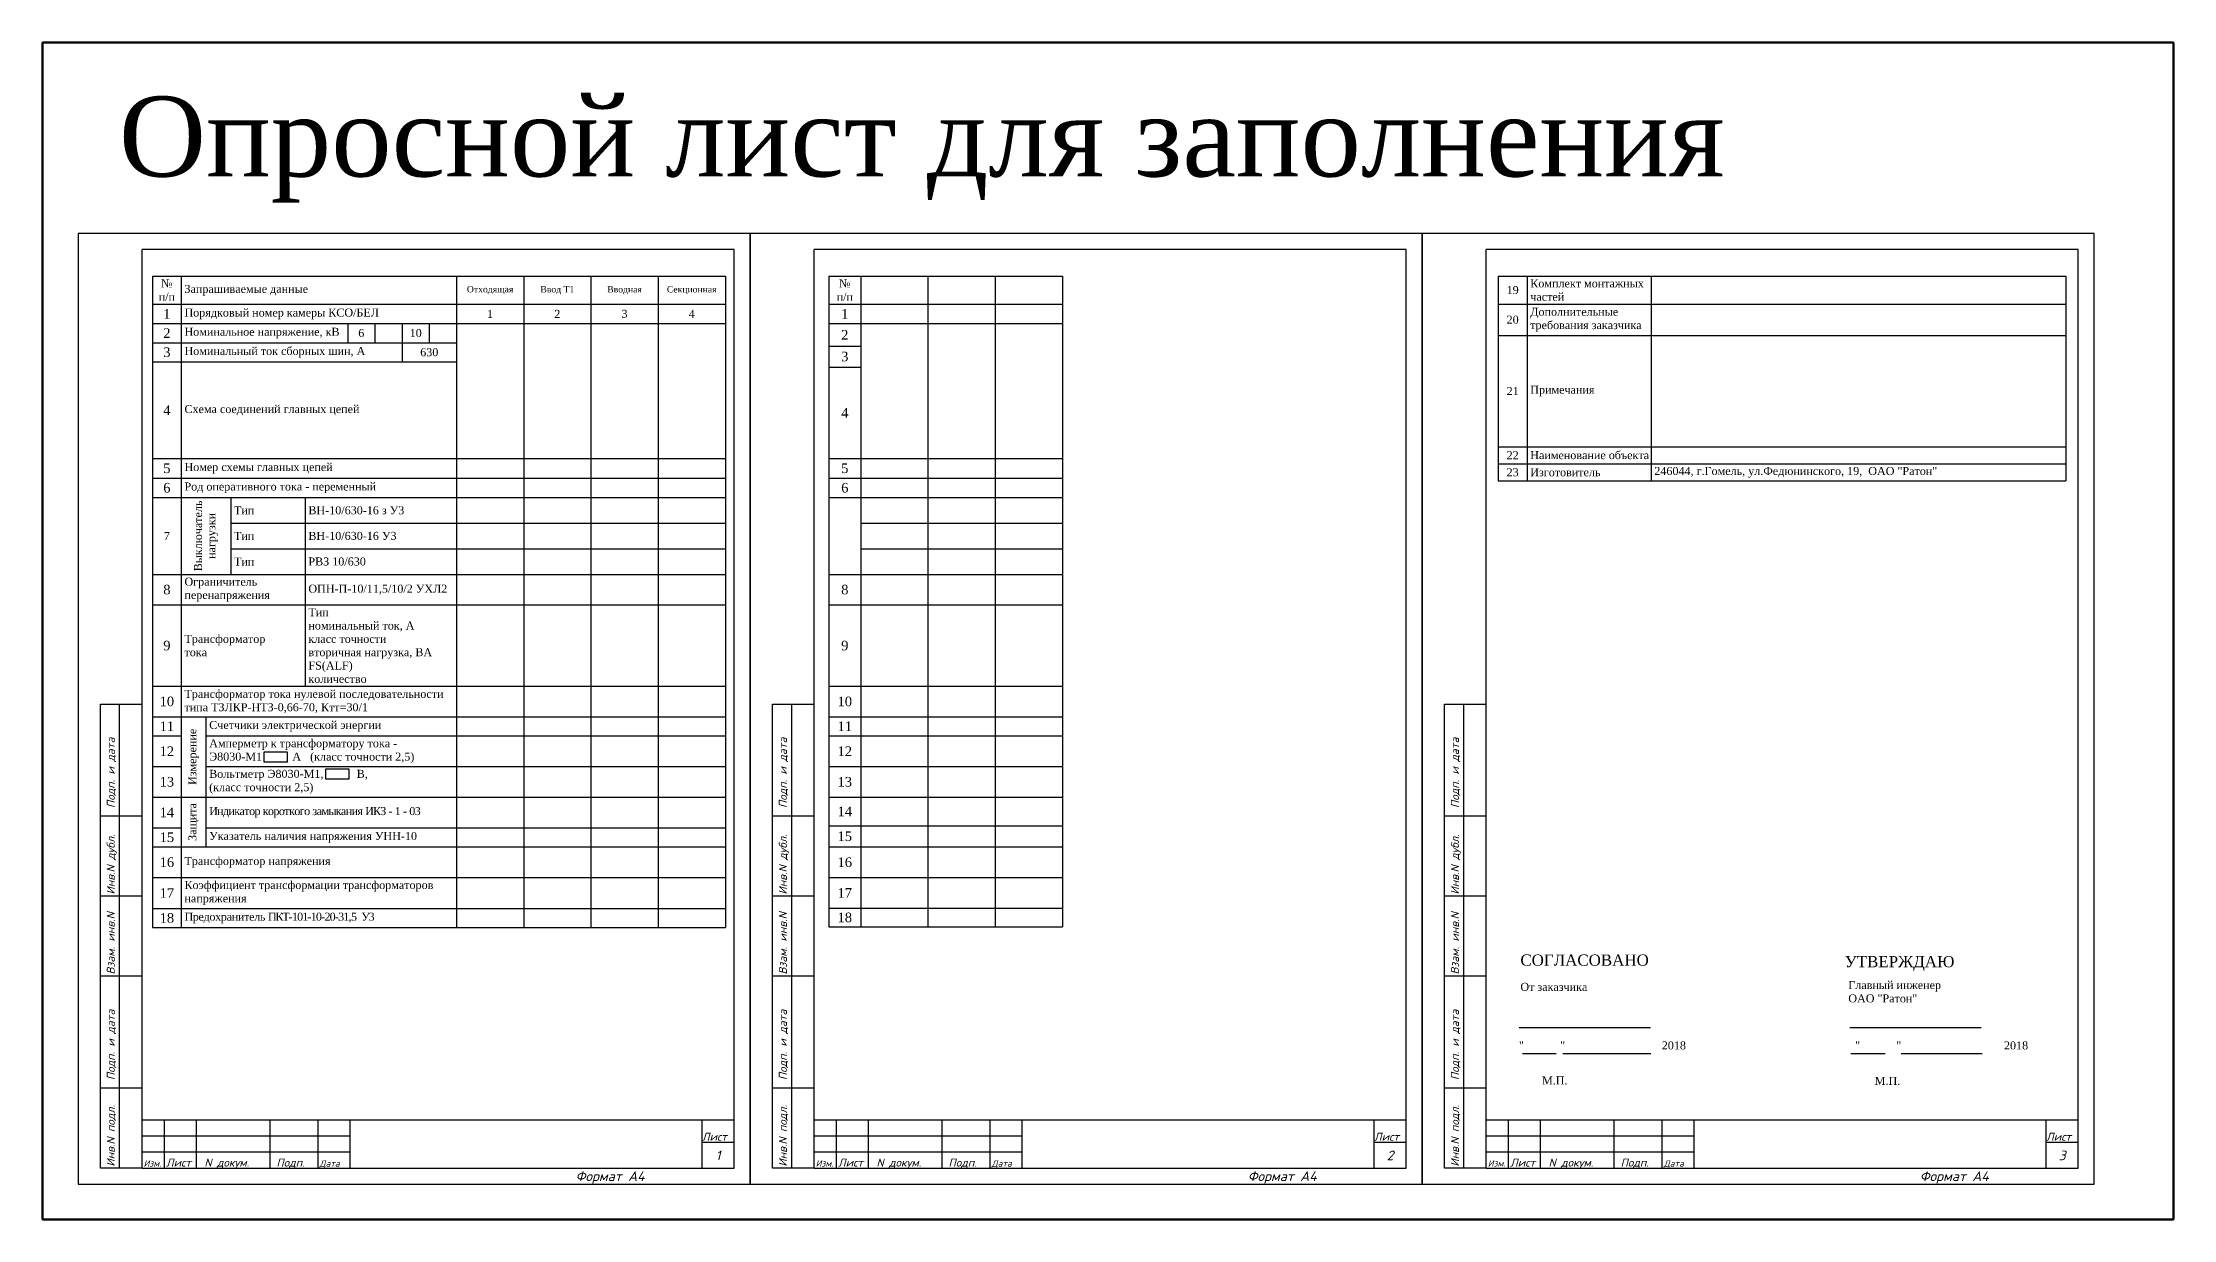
# Model space of a CAD drawing. Extents: x 1014 to 2374, y 1098 to 1466.
# Drawn here: x 1014 to 1680, y 1098 to 1466 of the extents above; entities that cross this region are included whole.
import ezdxf
from ezdxf.enums import TextEntityAlignment as Align

# ---------------------------------------------------------------- set-up
doc = ezdxf.new("R2010")
doc.units = 0
doc.header["$MEASUREMENT"] = 0
doc.layers.get('0').update_dxf_attribs({"linetype": 'CONTINUOUS'})
doc.layers.add('1', color=7, linetype='CONTINUOUS')
doc.styles.add('ESKD1', font='simplex.shx', dxfattribs={"oblique": 15, "height": 3})
doc.styles.add('SIM', font='simplex.shx')
doc.styles.get("Standard").update_dxf_attribs({"font": 'TIMES.TTF', "height": 2.5})
doc.styles.add('Бланк', font='TIMES.TTF', dxfattribs={"height": 2.5})
doc.styles.add('ОЛ', font='TIMES.TTF')

# ---------------------------------------------------------------- blocks, each defined once
blk = doc.blocks.new('*T23')
at = {"color": 0, "linetype": 'ByBlock', "lineweight": -2, "transparency": 16777216}
for p, q in [((0, 0), (177.39, 0)), ((0, 0), (0, -63.93)), ((9, 0), (9, -63.93)), ((47.76, 0), (47.76, -63.93)), ((177.39, 0), (177.39, -63.93)), ((0, -8.72), (177.39, -8.72)), ((0, -18.5), (177.39, -18.5)), ((0, -53.27), (177.39, -53.27)), ((0, -58.6), (177.39, -58.6)), ((0, -63.93), (177.39, -63.93))]:
    blk.add_line(p, q, dxfattribs=at)
at = {"color": 0, "transparency": 16777216, "char_height": 2.5, "style": 'Бланк'}
for s, insert, width, attachment_point in [('19', (4.5, -4.36), 7, 5), ('{\\C256;Комплект монтажных\\Pчастей  }', (10, -4.36), 36.7628, 4), ('20', (4.5, -13.61), 7, 5), ('Дополнительные требования заказчика', (10, -13.61), 36.7628, 4), ('21', (4.5, -35.88), 7, 5), ('Примечания', (10, -35.88), 36.7628, 4), ('22', (4.5, -55.93), 7, 5), ('Наименование объекта', (10, -55.93), 36.7628, 4), ('246044, г.Гомель, ул.Федюнинского, 19,  ОАО "Ратон"', (48.76, -61.27), 127.623, 4), ('23', (4.5, -61.27), 7, 5), ('Изготовитель', (10, -61.27), 36.7628, 4)]:
    blk.add_mtext(s, dxfattribs=dict(at, insert=insert, width=width, attachment_point=attachment_point))
blk = doc.blocks.new('*U14')
at = {"linetype": 'Continuous'}
blk.add_line((0, 0), (0, -297), dxfattribs=at)
at = {"layer": '1', "color": 0}
for p, q in [((210, 0), (0, 0)), ((210, -297), (210, 0)), ((20, -292), (20, -5)), ((205, -5), (20, -5)), ((205, -292), (205, -5)), ((7, -292), (7, -147)), ((7, -147), (20, -147)), ((13, -292), (13, -147)), ((20, -182), (7, -182)), ((20, -207), (7, -207)), ((20, -232), (7, -232)), ((20, -267), (7, -267)), ((205, -277), (20, -277)), ((27, -292), (27, -277)), ((37, -292), (37, -277)), ((60, -292), (60, -277)), ((75, -292), (75, -277)), ((85, -292), (85, -277)), ((195, -292), (195, -277)), ((85, -282), (20, -282)), ((205, -284), (195, -284)), ((20, -292), (7, -292)), ((85, -287), (20, -287)), ((20, -292), (205, -292)), ((0, -297), (210, -297))]:
    blk.add_line(p, q, dxfattribs=at)
at = {"style": 'ОЛ', "flags": 2}
for tag, height, p in [('НОМЕР', 3, (140, -281.62)), ('ОБЪЕКТ', 2, (140, -287.4))]:
    blk.add_attdef(tag, text='', height=height, dxfattribs=at).set_placement(p, align=Align.MIDDLE_CENTER)
at = {"style": 'ESKD1', "oblique": 15}
blk.add_attdef('ЛИСТ', text='', height=3, dxfattribs=at).set_placement((200, -288), align=Align.MIDDLE_CENTER)
at = {"layer": '1', "color": 0, "style": 'SIM', "oblique": 15}
for s, p in [('Подп. и дата', (11.5, -179.5)), ('Инв.N дубл.', (11.5, -206.5)), ('Взам. инв.N', (11.5, -231.5)), ('Подп. и дата', (11.5, -264.5)), ('Инв.N подл.', (11.5, -291.5))]:
    blk.add_text(s, height=2.5, rotation=90, dxfattribs=at).set_placement(p)
for s, height, p in [('Лист', 2.5, (194.97, -283.41)), ('Изм.', 2, (20.5, -291.5)), ('Лист', 2.5, (27.5, -291.5)), ('N докум.', 2.5, (39.5, -291.5)), ('Подп.', 2.5, (62, -291.5)), ('Дата', 2, (75.5, -291.5)), ('Формат А4', 3, (155.5, -296))]:
    blk.add_text(s, height=height, dxfattribs=at).set_placement(p)
blk = doc.blocks.new('*U13')
at = {"linetype": 'Continuous'}
blk.add_line((0, 0), (0, -297), dxfattribs=at)
at = {"layer": '1', "color": 0}
for p, q in [((210, 0), (0, 0)), ((210, -297), (210, 0)), ((20, -292), (20, -5)), ((205, -5), (20, -5)), ((205, -292), (205, -5)), ((7, -292), (7, -147)), ((7, -147), (20, -147)), ((13, -292), (13, -147)), ((20, -182), (7, -182)), ((20, -207), (7, -207)), ((20, -232), (7, -232)), ((20, -267), (7, -267)), ((205, -277), (20, -277)), ((27, -292), (27, -277)), ((37, -292), (37, -277)), ((60, -292), (60, -277)), ((75, -292), (75, -277)), ((85, -292), (85, -277)), ((195, -292), (195, -277)), ((85, -282), (20, -282)), ((205, -284), (195, -284)), ((20, -292), (7, -292)), ((85, -287), (20, -287)), ((20, -292), (205, -292)), ((0, -297), (210, -297))]:
    blk.add_line(p, q, dxfattribs=at)
at = {"style": 'ОЛ', "flags": 2}
for tag, height, p in [('НОМЕР', 3, (140, -281.62)), ('ОБЪЕКТ', 2, (140, -287.4))]:
    blk.add_attdef(tag, text='', height=height, dxfattribs=at).set_placement(p, align=Align.MIDDLE_CENTER)
at = {"style": 'ESKD1', "oblique": 15}
blk.add_attdef('ЛИСТ', text='', height=3, dxfattribs=at).set_placement((200, -288), align=Align.MIDDLE_CENTER)
at = {"layer": '1', "color": 0, "style": 'SIM', "oblique": 15}
for s, p in [('Подп. и дата', (11.5, -179.5)), ('Инв.N дубл.', (11.5, -206.5)), ('Взам. инв.N', (11.5, -231.5)), ('Подп. и дата', (11.5, -264.5)), ('Инв.N подл.', (11.5, -291.5))]:
    blk.add_text(s, height=2.5, rotation=90, dxfattribs=at).set_placement(p)
for s, height, p in [('Лист', 2.5, (194.97, -283.41)), ('Изм.', 2, (20.5, -291.5)), ('Лист', 2.5, (27.5, -291.5)), ('N докум.', 2.5, (39.5, -291.5)), ('Подп.', 2.5, (62, -291.5)), ('Дата', 2, (75.5, -291.5)), ('Формат А4', 3, (155.5, -296))]:
    blk.add_text(s, height=height, dxfattribs=at).set_placement(p)
blk = doc.blocks.new('*T24')
at = {"color": 0, "linetype": 'ByBlock', "lineweight": -2, "transparency": 16777216}
for p, q in [((0, 0), (179, 0)), ((0, 0), (0, -203.5)), ((9, 0), (9, -203.5)), ((95, 0), (95, -203.5)), ((116, 0), (116, -203.5)), ((137, 0), (137, -203.5)), ((158, 0), (158, -203.5)), ((179, 0), (179, -203.5)), ((0, -8.78), (179, -8.78)), ((0, -14.78), (179, -14.78)), ((61, -14.78), (61, -20.78)), ((69.5, -14.78), (69.5, -20.78)), ((78, -14.78), (78, -26.78)), ((86.5, -14.78), (86.5, -20.78)), ((0, -20.78), (95, -20.78)), ((0, -26.78), (95, -26.78)), ((0, -56.99), (179, -56.99)), ((0, -63.07), (179, -63.07)), ((0, -69.15), (179, -69.15)), ((24.47, -69.15), (24.47, -93.15)), ((47.72, -69.15), (47.72, -128.13)), ((24.47, -77.15), (179, -77.15)), ((24.47, -85.15), (179, -85.15)), ((0, -93.15), (179, -93.15)), ((0, -102.68), (179, -102.68)), ((0, -128.13), (179, -128.13)), ((0, -137.62), (179, -137.62)), ((16.72, -137.62), (16.72, -178.3)), ((0, -143.62), (9, -143.62)), ((16.72, -143.62), (179, -143.62)), ((0, -153.2), (9, -153.2)), ((16.72, -153.2), (179, -153.2)), ((0, -162.72), (179, -162.72)), ((0, -172.3), (9, -172.3)), ((16.72, -172.3), (179, -172.3)), ((0, -178.3), (179, -178.3)), ((0, -187.9), (179, -187.9)), ((0, -197.5), (179, -197.5)), ((0, -203.5), (179, -203.5))]:
    blk.add_line(p, q, dxfattribs=at)
at = {"color": 0, "transparency": 16777216, "style": 'Бланк'}
for s, insert, char_height, width, attachment_point in [('№\\Pп/п', (4.5, -4.39), 2.5, 7, 5), ('Запрашиваемые данные', (10, -4.39), 2.5, 84, 4), ('Отходящая', (105.5, -4.39), 2, 19, 5), ('Ввод Т1', (126.5, -4.39), 2, 19, 5), ('Вводная', (147.5, -4.39), 2, 19, 5), ('Секционная', (168.5, -4.39), 2, 19, 5), ('1', (4.5, -11.78), 3, 7, 5), ('Порядковый номер камеры КСО/БЕЛ', (10, -11.78), 2.5, 84, 4), ('1', (105.5, -11.78), 2.5, 19, 5), ('2', (126.5, -11.78), 2.5, 19, 5), ('3', (147.5, -11.78), 2.5, 19, 5), ('4', (168.5, -11.78), 2.5, 19, 5), ('2', (4.5, -17.78), 3, 7, 5), ('Номинальное напряжение, кВ', (10, -17.78), 2.5, 50, 4), ('6', (65.25, -17.78), 2.5, 6.5, 5), ('10', (82.25, -17.78), 2.5, 6.5, 5), ('3', (4.5, -23.78), 3, 7, 5), ('Номинальный ток сборных шин, А', (10, -23.78), 2.5, 67, 4), ('630', (86.5, -23.78), 2.5, 15, 5), ('4', (4.5, -41.89), 3, 7, 5), ('{\\C256;Схема соединений главных цепей}', (10, -41.89), 2.5, 84, 4), ('5', (4.5, -60.03), 3, 7, 5), ('{\\C256;Номер схемы главных цепей}', (10, -60.03), 2.5, 84, 4), ('6', (4.5, -66.11), 3, 7, 5), ('{\\C256;Род оперативного тока - переменный}', (10, -66.11), 2.5, 84, 4), ('Тип', (25.47, -73.15), 2.5, 21.2484, 4), ('{\\C256;ВН-10/630-16 з У3}', (48.72, -73.15), 2.5, 45.2848, 4), ('{\\C256;ВН-10/630-16 У3}', (48.72, -81.15), 2.5, 45.2848, 4), ('7', (4.5, -81.15), 2.5, 7, 5), ('Тип', (25.47, -81.15), 2.5, 21.2484, 4), ('Тип', (25.47, -89.15), 2.5, 21.2484, 4), ('РВЗ 10/630 ', (48.72, -89.15), 2.5, 45.2848, 4), ('8', (4.5, -97.92), 3, 7, 5), ('Ограничитель перенапряжения', (10, -97.92), 2.5, 36.7152, 4), ('ОПН-П-10/11,5/10/2 УХЛ2', (48.72, -97.92), 2.5, 45.2848, 4), ('{\\C256;Тип    \\fTimes New Roman|b0|i0|c238|p18;\\P\\fTimes New Roman|b0|i0|c204|p18;номинальный ток, А\\fTimes New Roman|b0|i0|c238|p18;\\P\\fTimes New Roman|b0|i0|c204|p18;класс точности\\Pвторичная нагрузка\\fTimes New Roman|b0|i0|c238|p18;, \\fTimes New Roman|b0|i0|c204|p18;ВА\\PFS(ALF)\\Pколичество}', (48.72, -115.41), 2.5, 45.2848, 4), ('{\\C256;Трансформатор \\Pтока }', (10, -115.41), 2.5, 36.7152, 4), ('9', (4.5, -115.41), 3, 7, 5), ('10', (4.5, -132.87), 3, 7, 5), ('{\\C256;Трансформатор тока нулевой последовательности типа ТЗЛКР-НТЗ-0,66-70, Ктт=30/1 }', (10, -132.87), 2.5, 84, 4), ('11', (4.5, -140.62), 3, 7, 5), ('Счетчики электрической энергии', (17.72, -140.62), 2.5, 76.2826, 4), ('{\\C256;Амперметр к трансформатору тока - \\PЭ8030-М1          А   (класс точности 2,5)\\P}', (17.72, -148.41), 2.5, 76.2826, 4), ('12', (4.5, -148.41), 3, 7, 5), ('13', (4.5, -157.96), 3, 7, 5), ('{\\C256;Вольтметр Э8030-М1,           В, \\P(класс точности 2,5)}', (17.72, -157.96), 2.5, 76.2826, 4), ('14', (4.5, -167.51), 3, 7, 5), ('{\\T0.9;Индикатор короткого замыкания ИКЗ - 1 - 03}', (17.72, -167.51), 2.5, 76.2826, 4), ('15', (4.5, -175.3), 3, 7, 5), ('{\\C256;Указатель наличия напряжения УНН-10 }', (17.72, -175.3), 2.5, 76.2826, 4), ('16', (4.5, -183.1), 3, 7, 5), ('\\A1;{\\C256;Трансформатор напряжения}', (10, -183.1), 2.5, 84, 4), ('17', (4.5, -192.7), 3, 7, 5), ('{\\C256;Коэффициент трансформации трансформаторов напряжения        }', (10, -192.7), 2.5, 84, 4), ('18', (4.5, -200.5), 3, 7, 5), ('{\\T0.95;\\C256;Предохранитель \\T0.8;ПКТ-101-10-20-31,5  У3}', (10, -200.5), 2.5, 84, 4)]:
    blk.add_mtext(s, dxfattribs=dict(at, insert=insert, char_height=char_height, width=width, attachment_point=attachment_point))
at = {"color": 0, "transparency": 16777216, "char_height": 2.5, "attachment_point": 5, "rotation": 90, "style": 'Бланк'}
for s, insert, width in [('{\\C256;Выключатель\\Pнагрузки}', (16.73, -81.15), 22), ('{\\C256;Измерение}', (12.86, -150.17), 23.1015), ('{\\C256;Защита}', (12.86, -170.51), 13.5823)]:
    blk.add_mtext(s, dxfattribs=dict(at, insert=insert, width=width))
blk = doc.blocks.new('*T25')
at = {"color": 0, "linetype": 'ByBlock', "lineweight": -2, "transparency": 16777216}
for p, q in [((0, 0), (72.94, 0)), ((0, 0), (0, -203.26)), ((9.94, 0), (9.94, -203.26)), ((30.94, 0), (30.94, -203.26)), ((51.94, 0), (51.94, -203.26)), ((72.94, 0), (72.94, -203.26)), ((0, -8.78), (72.94, -8.78)), ((0, -14.78), (72.94, -14.78)), ((0, -21.84), (9.94, -21.84)), ((0, -28.39), (9.94, -28.39)), ((0, -56.99), (72.94, -56.99)), ((0, -63.07), (72.94, -63.07)), ((0, -69.15), (72.94, -69.15)), ((9.94, -77.15), (72.94, -77.15)), ((9.94, -85.15), (72.94, -85.15)), ((0, -93.15), (72.94, -93.15)), ((0, -102.68), (72.94, -102.68)), ((0, -128.13), (72.94, -128.13)), ((0, -137.62), (72.94, -137.62)), ((0, -143.62), (72.94, -143.62)), ((0, -153.2), (72.94, -153.2)), ((0, -162.72), (72.94, -162.72)), ((0, -171.69), (72.94, -171.69)), ((0, -178.3), (72.94, -178.3)), ((0, -187.9), (72.94, -187.9)), ((0, -197.42), (72.94, -197.42)), ((0, -203.26), (72.94, -203.26))]:
    blk.add_line(p, q, dxfattribs=at)
at = {"color": 0, "transparency": 16777216, "width": 9.82, "attachment_point": 5}
for s, insert, char_height in [('№\\Pп/п', (4.97, -4.39), 2.5), ('1', (4.97, -11.78), 3), ('2', (4.97, -18.31), 3), ('3', (4.97, -25.12), 3), ('4', (4.97, -42.69), 3), ('5', (4.97, -60.03), 3), ('6', (4.97, -66.11), 3), ('8', (4.97, -97.92), 3), ('9', (4.97, -115.41), 3), ('10', (4.97, -132.87), 3), ('11', (4.97, -140.62), 3), ('12', (4.97, -148.41), 3), ('13', (4.97, -157.96), 3), ('14', (4.97, -167.2), 3), ('15', (4.97, -174.99), 3), ('16', (4.97, -183.1), 3), ('17', (4.97, -192.66), 3), ('18', (4.97, -200.34), 3)]:
    blk.add_mtext(s, dxfattribs=dict(at, insert=insert, char_height=char_height))

msp = doc.modelspace()

# ---------------------------------------------------------------- linework, layer by layer
for p, q in [((1475.84, 1158.17), (1516.84, 1158.17)), ((1579.18, 1158.17), (1620.19, 1158.17)), ((1487.36, 1149.98), (1476.87, 1149.98)), ((1516.96, 1149.98), (1489.44, 1149.98)), ((1590.2, 1149.98), (1579.41, 1149.98)), ((1620.45, 1149.98), (1595.2, 1149.98))]:
    msp.add_line(p, q)
at = {"color": 4, "lineweight": 50}
msp.add_lwpolyline([(1014.44, 1465.88), (1680.23, 1465.88), (1680.23, 1098.27), (1014.44, 1098.27)], close=True, dxfattribs=at)
for points in [[(1083.63, 1244.36), (1090.83, 1244.36), (1090.83, 1241.09), (1083.63, 1241.09)], [(1102.95, 1239.04), (1110.14, 1239.04), (1110.14, 1235.77), (1102.95, 1235.77)]]:
    msp.add_lwpolyline(points, close=True)

# ---------------------------------------------------------------- block references
ref = msp.add_blockref('*U13', (1025.5, 1406.25))
ref.add_attrib('ЛИСТ', '1', dxfattribs={"height": 3, "style": 'ESKD1', "oblique": 15}).set_placement((1225.5, 1118.25), align=Align.MIDDLE_CENTER)
ref = msp.add_blockref('*U13', (1235.5, 1406.25))
ref.add_attrib('ЛИСТ', '2', dxfattribs={"height": 3, "style": 'ESKD1', "oblique": 15}).set_placement((1435.5, 1118.25), align=Align.MIDDLE_CENTER)
ref = msp.add_blockref('*U14', (1445.5, 1406.25))
ref.add_attrib('ЛИСТ', '3', dxfattribs={"height": 3, "style": 'ESKD1', "oblique": 15}).set_placement((1645.5, 1118.25), align=Align.MIDDLE_CENTER)
for name, p in [('*T24', (1048.77, 1392.92)), ('*T25', (1260.13, 1392.92)), ('*T23', (1469.28, 1392.92))]:
    msp.add_blockref(name, p)

# ---------------------------------------------------------------- texts
at = {"color": 1, "insert": (1038.27, 1449.06), "char_height": 25, "width": 648.2247, "attachment_point": 1, "style": 'Бланк'}
msp.add_mtext('Опросной лист для заполнения', dxfattribs=at)
at = {"attachment_point": 1}
for s, insert, char_height, width in [('СОГЛАСОВАНО', (1476.19, 1181.01), 3.5, 50.2832), ('{\\fTimes New Roman|b0|i0|c204|p18;УТВЕРЖДАЮ}', (1577.54, 1180.53), 3.5, 50.2832), ('{\\fTimes New Roman|b0|i0|c204|p18;От заказчика}', (1476.19, 1172.15), 2.5, 50.2832), ('Главный инженер \\PОАО "Ратон"', (1578.66, 1172.72), 2.5, 69.3767), ('"            "                                2018                                                        "            "                                  2018', (1475.75, 1153.86), 2.5, 172.7295), ('{\\fTimes New Roman|b0|i0|c204|p18;М.П.}', (1482.95, 1142.9), 2.5, 12.0026), ('{\\fTimes New Roman|b0|i0|c204|p18;М.П.}', (1586.91, 1142.79), 2.5, 12.0026)]:
    msp.add_mtext(s, dxfattribs=dict(at, insert=insert, char_height=char_height, width=width))

doc.saveas('drawing.dxf')
